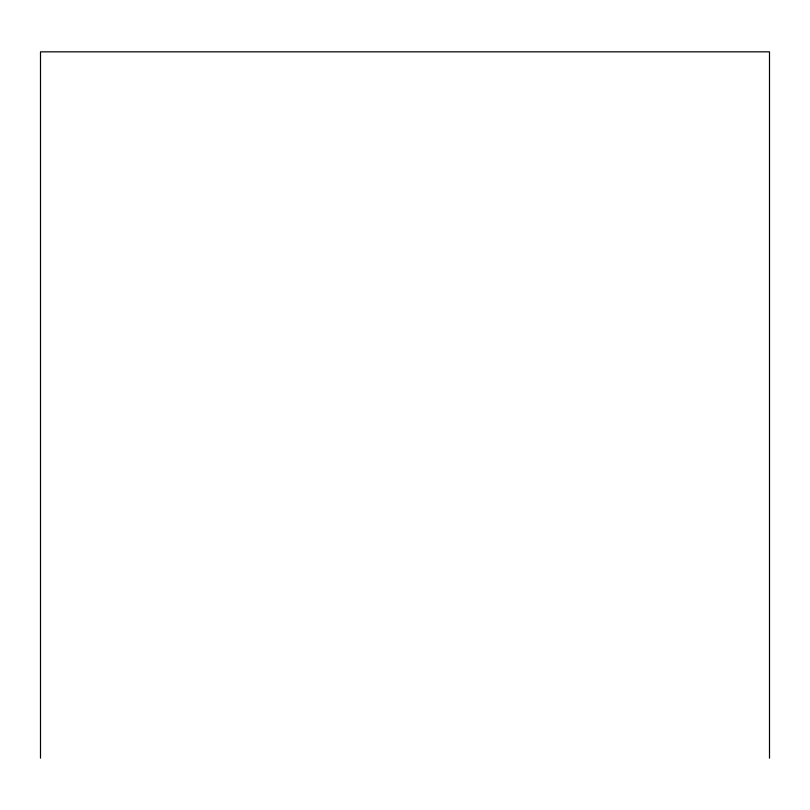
<?xml version="1.0" encoding="UTF-8"?>
<svg xmlns="http://www.w3.org/2000/svg" width="810" height="810" viewBox="0 0 810 810"><rect width="100%" height="100%" fill="white"/><g stroke="black" fill="none" stroke-linecap="round" stroke-linejoin="round"><path stroke-width="1.21" d="M769.5 758.16L769.5 51.84L40.5 51.84L40.5 758.16"/></g></svg>
